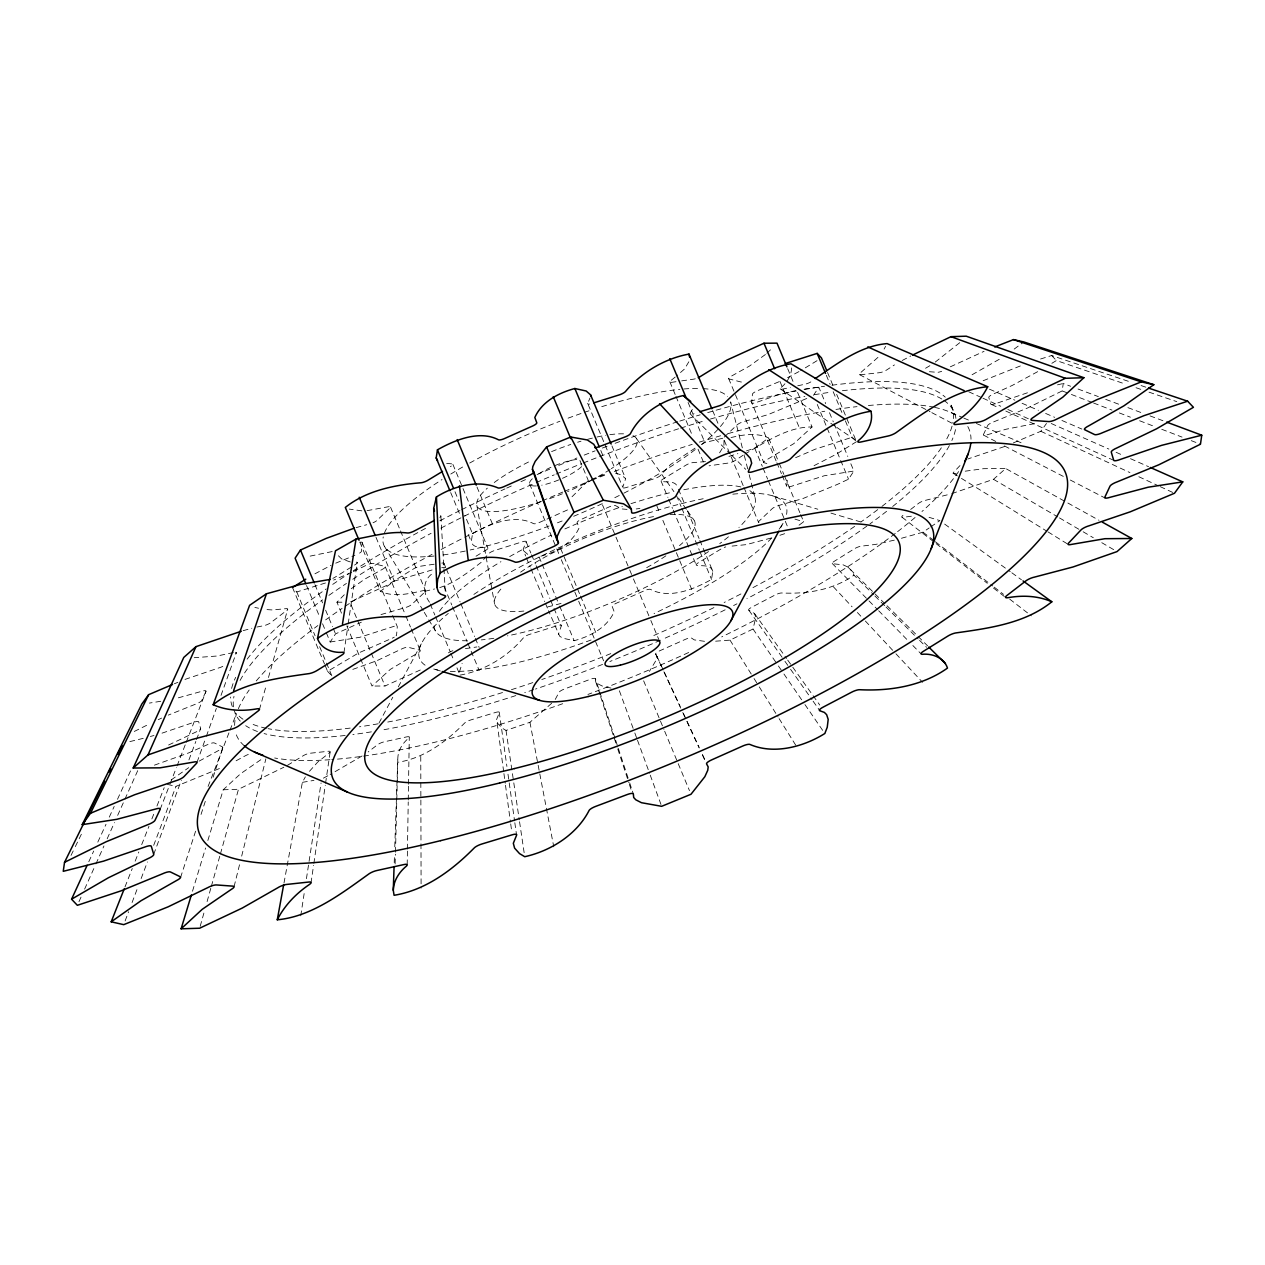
<?xml version="1.0" encoding="UTF-8"?>
<svg xmlns="http://www.w3.org/2000/svg" width="1265" height="1265" viewBox="0 0 1265 1265"><rect width="100%" height="100%" fill="white"/><g stroke="black" fill="none" stroke-linecap="round" stroke-linejoin="round"><path stroke-width="0.75" stroke-dasharray="5 3.75" d="M476.004 556.205L485.428 550.496A5.661 1.407 -22.7 0 0 487.167 547.729C481.823 546.765 473.189 548.773 471.276 541.768L472.525 533.656L464.887 515.44M699.83 540.297L712.796 571.29L711.547 579.402C694.39 589.095 669.628 599.452 650.463 589.379A5.661 1.407 -22.7 0 0 643.901 590.929L616.909 602.962A5.661 1.407 -22.7 0 0 612.213 606.457L614.173 611.722C607.153 627.63 590.186 636.437 574.136 640.707L562.83 638.193L559.683 636.216L548.504 610.679M407.188 864.833L407.425 851.076M407.457 849.115L408.231 801.947M408.263 799.986L408.484 786.229M408.516 784.268L409.291 737.1M394.221 862.619L394.49 854.729M394.759 846.838L397.827 758.02C398.111 750.066 402.697 743.061 408.706 738.112A5.661 1.407 -22.7 0 0 406.476 736.926L384.37 741.78A5.661 1.407 -22.7 0 0 377.112 745.053L368.178 751.932M395.107 863.963L395.439 854.175M395.502 852.215L397.827 758.02M360.193 542.211A5.661 1.407 -22.7 0 1 362.249 542.812L361.505 551.05A5.661 1.407 -22.7 0 1 356.635 554.576M362.249 542.812L397.305 626.649L396.578 634.888A5.661 1.407 -22.7 0 1 396.072 635.868M776.077 460.887L751.695 402.57L752.422 394.316A5.661 1.407 -22.7 0 1 757.292 390.806L781.375 380.749M850.839 463.749L853.891 471.039L824.258 475.767L791.321 486.329A5.661 1.407 -22.7 0 1 786.751 486.408L787.494 478.154A5.661 1.407 -22.7 0 1 788 477.19M704.51 641.308L694.248 639.884L691.544 638.082A5.661 1.407 -22.7 0 0 685.171 639.442L660.109 650.621A5.661 1.407 -22.7 0 0 655.697 654.068L657.025 656.503L656.677 659.286L649.404 671.399M1034.422 423.68L1005.975 429.246L987.554 434.686A5.661 1.407 -22.7 0 1 983.506 434.448L987.696 425.53A5.661 1.407 -22.7 0 1 993.547 421.941L1027.86 407.868L1062.189 390.917L1063.248 383.501L1070.633 386.268M343.954 652.661L347.907 625.795M348.191 623.882L357.236 562.482M311 882.986L313.578 865.386M313.862 863.442L325.279 785.265M325.564 783.32L330.133 752.043M300.738 915.813L304.327 892.378M306.43 878.701L321.073 782.972M503.676 771.666L496.639 719.39L499.296 712.812A5.661 1.407 -22.7 0 0 495.437 712.48L470.896 719.911A5.661 1.407 -22.7 0 0 464.223 723.453C446.276 741.606 424.218 758.051 398.491 762.178M459.416 671.984L462.12 663.398M791.637 367.925C791.352 375.895 786.767 382.884 780.758 387.849A5.661 1.407 -22.7 0 0 782.988 389.035L790.356 387.422M283.993 883.017L302.367 782.339L305.371 776.852M234.088 886.607L239.781 863.726M241.678 856.105L265.871 758.842M200.186 926.328L204.44 911.1M207.096 901.581L210.812 888.251M211.35 886.354L219.857 855.899M220.395 854.002L238.484 789.281L283.85 767.254M259.404 709.681L266.33 685.077M268.465 677.518L287.661 609.414M192.501 891.24L205.578 848.024M207.855 840.498L223.225 789.771L240.587 773.721L262.914 758.273M180.547 877.562L196.217 829.271M201.04 814.423L205.863 799.575M213.105 777.295L222.751 747.583M197.024 762.273L205.689 738.128M206.353 736.277L216.347 708.416M221.011 695.418L236.318 652.693M153.713 854.334L181.338 780.299M188.928 759.933L195.838 741.432M196.518 739.582L200.661 728.466L198.7 721.872A5.661 1.407 -22.7 0 0 193.276 722.505L159.311 734.08M125.109 920.967L128.587 911.749M132.082 902.53L137.648 887.777M141.142 878.558L147.404 861.955M153.682 845.352L175.977 786.34L220.79 767.981M715.626 641.181L730.016 640.137L753.023 629.021L755.79 617.399L754.509 613.509L748.943 610.315A5.661 1.407 -22.7 0 1 751.774 607.232L774.907 595.103A5.661 1.407 -22.7 0 1 782.007 592.985C806.864 594.218 833.414 589.885 853.97 575.164L873.514 594.582M160.133 809.426L169.304 785.834M170 784.015L176.357 767.697M177.053 765.878L185.512 744.105M186.224 742.302L205.958 691.496A5.661 1.407 -22.7 0 0 201.91 691.275L177.827 697.964M208.077 786.435L229.25 732.087M229.961 730.269L236.302 713.966M124.998 886.907L132.256 868.533M135.165 861.18L138.802 851.993M141.696 844.64L148.97 826.266M151.863 818.929L154.045 813.411M156.955 806.058L164.213 787.684M483.594 559.541L488.448 553.864A5.661 1.407 -22.7 0 1 495.168 550.338L521.844 541.958A5.661 1.407 -22.7 0 1 526.24 541.989L523.157 549.184L525.623 555.999M603.705 441.659L587.687 403.393L589.996 398.001M550.639 600.306L561.312 625.827L558.418 634.382M78.968 901.708L81.387 896.316M84.613 889.121L95.096 865.75M95.903 863.948L103.951 845.969M107.177 838.774L114.435 822.582M117.661 815.387L124.112 800.998M124.919 799.195L137.822 770.417M88.787 861.75L93.705 851.045M97.8 842.126L106.007 824.29M109.28 817.143L114.198 806.438M117.487 799.306L131.418 768.978M205.958 691.496L201.767 700.415A5.661 1.407 -22.7 0 1 195.917 704.02L168.261 715.12M71.014 855.425L74.461 848.372M75.331 846.601L82.225 832.481M688.84 361.79L684.507 369.016L676.649 375.879M378.994 723.058L392.783 697.236M398.301 686.895L422.21 642.146M780.679 527.663L783.43 522.508A198.478 49.367 -22.7 0 1 777.232 531.632M884.093 349.093L885.595 346.357M692.366 409.386L690.168 413.133A5.661 1.407 -22.7 0 0 694.026 413.481M326.37 632.895L330.181 642.019L335.541 633.876L361.331 622.206M813.458 395.344L818.819 387.201L825.681 403.598M759 522.572A5.661 1.407 -22.7 0 1 759.253 520.959L771.856 508.989A5.661 1.407 -22.7 0 1 778.687 505.494L803.069 498.489L837.288 484.448L848.53 479.182L853.891 471.039M555.24 699.45L558.924 692.524A5.661 1.407 -22.7 0 1 564.633 688.935L590.17 679.337A5.661 1.407 -22.7 0 1 595.436 678.815L615.011 738.27M1013.344 442.908L1040.81 431.286L1046.487 423.475M309.466 771.318L317.657 762.147L328.916 753.213A5.661 1.407 -22.7 0 0 328.457 751.252L310.067 753.244A5.661 1.407 -22.7 0 0 302.651 756.075L287.281 765.436M719.579 452.854L723.912 445.628L724.07 437.927L704.858 442.529L701.585 444.41M572.033 496.75L588.32 480.574L606.33 473.727M341.503 613.161L336.933 602.219L344.286 594.756M360.557 658.733L372.005 686.057L390.284 669.406L417.719 653.025A5.661 1.407 -22.7 0 0 419.664 650.194L408.374 647.316A5.661 1.407 -22.7 0 0 401.717 648.945L376.923 660.678L351.876 669.723M551.682 703.261L529.924 722.299L506.032 730.427L501.746 727.865L497.698 723.374L496.639 719.39M797.582 392.356L812.067 426.985L793.788 443.651L766.353 460.017A5.661 1.407 -22.7 0 0 764.408 462.848L768.171 463.812M959.977 465.583L953.652 472.288A5.661 1.407 -22.7 0 0 956.087 473.379M431.397 574.294C422.557 581.331 423.127 593.57 429.499 602.235M877.942 357.394L860.548 372.732A5.661 1.407 -22.7 0 0 861.006 374.693L879.396 372.701A5.661 1.407 -22.7 0 0 886.812 369.886L894.45 364.921M724.197 437.121L736.783 425.151A5.661 1.407 -22.7 0 1 743.614 421.656L767.997 414.651L807.038 398.349M766.811 353.22L772.472 348.017M951.802 493.619L993.499 479.309L1005.691 468.524L1066.158 502.063M959.756 342.689L933.19 363.703M481.159 562.372C467.528 572.776 453.234 584.24 436.457 588.525M540.867 556.189C556.394 552.173 572.333 543.08 579.101 527.885L577.14 522.619A5.661 1.407 -22.7 0 1 581.837 519.124L608.829 507.075A5.661 1.407 -22.7 0 1 615.391 505.541L621.621 508.925L627.029 509.384M675.178 377.081L670.75 380.67A5.661 1.407 -22.7 0 0 672.11 382.267L679.764 381.16M351.211 588.747L364.494 579.275L382.647 569.187A5.661 1.407 -22.7 0 0 384.592 566.356L373.317 563.478A5.661 1.407 -22.7 0 0 366.644 565.107L353.378 571.543M765.404 354.516L749.433 366.091L731.281 376.179A5.661 1.407 -22.7 0 0 729.336 379.01L740.626 381.904A5.661 1.407 -22.7 0 0 744.563 381.366M910.658 509.447L918.374 503.502A5.661 1.407 -22.7 0 1 925.68 500.276L949.968 494.172M171.154 779.92L188.738 767.665M1014.182 349.093L1022.42 342.957M359.798 542.068L380.386 591.277L394.316 581.094L435.982 568.823M746.476 450.893L754.683 448.126L768.614 437.943L778.528 461.63M799.037 525.165L803.686 521.781L800.634 514.491M901.439 538.273L923.023 532.186L929.143 527.979M930.676 526.92L939.863 520.611L929.063 517.322M743.219 455.147L735.677 460.191A5.661 1.407 -22.7 0 1 728.245 463.053L709.096 465.82M744.737 454.151C765.404 442.291 787.763 426.653 812.067 426.985M325.295 665.88L327.588 671.336L358.406 653.056L391.707 638.414A5.661 1.407 -22.7 0 0 394.285 637.149M817.048 360.683L800.666 370.661M856.484 441.706L835.738 454.499L813.269 466.058M362.075 755.964L330.165 774.528M695.038 448.158L670.371 464.634L660.551 475.355A5.661 1.407 -22.7 0 1 653.815 478.882L627.155 487.262A5.661 1.407 -22.7 0 1 623.06 487.895M199.158 761.119L219.43 750.05A5.661 1.407 -22.7 0 0 222.466 746.903L214.465 742.998A5.661 1.407 -22.7 0 0 207.982 744.452L188.912 752.817L154.346 765.183M999.239 359.307L970.034 375.911M1051.848 363.308L1056.402 360.541L1124.917 383.928M929.87 365.696L924.889 368.668A5.661 1.407 -22.7 0 0 923.118 369.965M460.001 675.13C484.384 670.735 507.565 656.741 523.52 637.702A5.661 1.407 -22.7 0 1 530.241 634.176L556.916 625.795A5.661 1.407 -22.7 0 1 561.312 625.827M1037.648 371.673L1012.237 385.445L993.373 394.016A5.661 1.407 -22.7 0 0 988.803 397.479L990.764 404.088A5.661 1.407 -22.7 0 0 996.188 403.456L1030.153 391.865M314.938 573.804L330.971 565.376M798.99 371.578L787.542 377.697M950.347 366.803L984.059 351.338M236.096 760.787L245.157 755.869A5.661 1.407 -22.7 0 1 250.407 753.845M323.381 778.165L328.457 775.429M902.182 360.509L910.768 355.987M168.577 745.022L196.091 731.945A5.661 1.407 -22.7 0 0 200.661 728.466M472.525 533.656C489.682 523.963 514.444 513.606 533.609 523.663A5.661 1.407 -22.7 0 0 540.171 522.129L567.163 510.08A5.661 1.407 -22.7 0 0 569.709 508.815M134.28 731.455L149.744 723.786M420.296 669.991L385.019 685.994L372.005 686.057M351.717 572.333L333.644 580.066M795.622 457.677L815.356 449.154L852.231 437.231L855.425 440.599M158.22 719.706L161.604 718.077M983.142 380.733L1022.832 364.968M335.731 563.162L354.896 555.288M174.349 683.764L177.891 682.309M184.99 679.416L218.924 667.888A5.661 1.407 -22.7 0 0 224.111 665.627M1004.473 446.545L970.54 458.057A5.661 1.407 -22.7 0 0 967.82 459.037M325.469 582.975L296.769 591.973L294.634 589.743M779.92 535.285L786.482 533.071M381.002 614.569L405.385 607.564A5.661 1.407 -22.7 0 0 412.216 604.069L424.803 592.099A5.661 1.407 -22.7 0 0 423.237 590.613C409.401 593.649 393.968 597.649 380.386 591.277M1040.573 359.007L1051.642 355.528L1131.764 382.441M728.972 456.365L737.875 453.629M771.16 538.02L746.303 544.63L729.826 546.306M243.149 630.682L251.83 628.262M356.097 527.647L366.755 524.706M143.214 738.365L128.129 742.002M150.361 736.467L153.951 735.518M894.323 540.139L875.87 544.377L861.607 546.148A5.661 1.407 -22.7 0 0 854.191 548.899L834.315 561.265A5.661 1.407 -22.7 0 0 833.208 563.811L843.059 564.807L847.945 567.084L885.658 604.433M332.189 551.556L307.269 556.711M424.929 591.293L434.528 588.984M233.377 652.582L216.916 656.029L194.241 657.705M1057.493 384.845L1063.248 383.501M797.725 385.793L805.093 384.18A5.661 1.407 -22.7 0 0 812.351 380.892M795.701 390.553L777.058 395.202L756.249 402.491A5.661 1.407 -22.7 0 1 751.695 402.57M731.028 437.564C743.203 434.622 756.786 432.424 768.614 437.943M256.89 627.045L263.784 625.669A5.661 1.407 -22.7 0 0 271.089 622.443L286.522 610.568A5.661 1.407 -22.7 0 0 285.843 608.686L272.291 609.951L264.085 609.414M965.227 471.181L983.585 468.683L1005.691 468.524M160.75 701.284L149.381 703.087M302.367 782.339L313.957 780.379M804.73 388.972L818.819 387.201M681.677 380.876L693.173 379.215A5.661 1.407 -22.7 0 0 695.513 378.709M434.164 564.222L420.755 566.167A5.661 1.407 -22.7 0 0 413.323 569.029L386.774 585.395L349.946 602.156L370.534 651.364M465.394 648.613L476.889 646.953M911.369 516.215L903.621 517.259A5.661 1.407 -22.7 0 1 902.941 515.393M636.216 508.957L639.916 508.467M367.056 510.665L388.165 506.775A5.661 1.407 -22.7 0 1 389.746 508.261L377.144 520.231A5.661 1.407 -22.7 0 1 373.017 522.777M330.181 642.019L359.813 637.291L392.751 626.728A5.661 1.407 -22.7 0 1 397.305 626.649M705.491 461.63L692.967 462.595A5.661 1.407 -22.7 0 0 685.551 465.394L663.572 478.723A5.661 1.407 -22.7 0 0 661.832 481.491C667.177 482.455 675.81 480.447 677.724 487.452M441.722 567.732L445.296 567.447M223.225 789.771L238.484 789.281M336.933 602.219L342.515 602.203M361.837 510.854L349.267 509.083M929.38 371.72L937.144 372.29A5.661 1.407 -22.7 0 0 941.682 371.293M446.672 463.401L452.095 463.891A5.661 1.407 -22.7 0 1 450.356 466.659M254.866 607.437L258.55 608.228M794.942 519.109L803.686 521.781M350.358 561.992L341.518 558.861L337.17 554.513M167.391 784.395L175.977 786.34M611.058 688.113L602.124 685.978L597.444 683.59L595.704 681.677L595.436 678.815M772.789 495.896L817.823 509.226M830.947 513.116L860.959 522.002M440.362 670.972L432.851 668.758A198.478 49.367 -22.7 0 0 437.848 669.991M615.502 473.142L621.241 474.849L625.653 478.676L622.76 487.231L604.464 443.493M1141.077 385.572L1146.659 387.454M1136.033 387.722L1141.583 389.62M1148.999 392.15L1176.766 401.622M1078.017 389.019L1098.336 396.609M1105.721 399.361L1120.49 404.879M1127.89 407.63L1142.659 413.149M1150.043 415.9L1162.978 420.723M1062.189 390.917L1069.573 393.763M1071.408 394.459L1091.695 402.286M1093.529 402.997L1111.967 410.097M1119.351 412.943L1130.404 417.197M1139.623 420.755L1154.376 426.447M1161.744 429.278L1182.032 437.105M1191.251 440.647L1200.469 444.205M951.28 412.675L962.017 417.292M963.803 418.067L969.18 420.375M976.327 423.459L1021.061 442.75M989.499 389.209L1014.846 400.151M1022.088 403.282L1038.391 410.319M1045.633 413.434L1054.694 417.339M1061.936 420.47L1081.86 429.072M1051.231 423.506L1108.899 449.091M1116.094 452.285L1123.304 455.495M1130.515 458.689L1148.541 466.674M968.784 391.802L981.213 397.431M982.984 398.222L1000.741 406.255M1007.841 409.481L1030.912 419.917M991.554 404.531L998.686 407.789M1005.817 411.046L1112.852 459.938M1040.81 431.286L1129.93 472.588M1138.832 476.731L1158.44 485.823M1160.226 486.646L1174.489 493.255M983.648 435.176L995.792 441.469M1004.457 445.944L1063.422 476.462M1070.348 480.052L1105.041 497.999M859.504 374.63L930.091 411.742M931.815 412.643L952.482 423.506M1067.881 503.027L1098.985 520.279M993.499 479.309L1057.793 516.942M1059.485 517.923L1081.48 530.794M1083.172 531.79L1093.324 537.736M1101.783 542.685L1117.011 551.603M953.146 473.252L959.803 477.379M961.463 478.407L1046.329 530.873M1048.005 531.901L1067.976 544.25M527.758 554.355L523.346 550.544M780.173 388.845L835.169 426.273M836.782 427.38L856.199 440.599M944.655 524.09L1010.245 571.638M1011.842 572.792L1021.44 579.765M923.023 532.186L933.855 540.55M935.404 541.752L992.677 585.964M994.227 587.166L1003.509 594.344M1009.691 599.12L1031.37 615.849M902.056 517.227L934.598 542.448M936.147 543.65L987.301 583.276M993.499 588.083L1005.896 597.681M887.065 605.777L927.577 645.83M874.906 595.973L884.678 605.682M886.069 607.058L918.169 638.952M919.576 640.343L926.549 647.285M690.231 413.908L730.49 454.119M731.866 455.495L745.749 469.362M847.945 567.084L852.294 571.448L853.97 575.164M832.228 563.463L877.325 609.366M878.685 610.758L907.385 639.964M912.856 645.514L921.047 653.863M1051.642 355.528L1056.402 360.541M327.588 671.336L330.766 674.704M833.461 586.865L852.072 606.805M857.385 612.497L864.042 619.613M865.371 621.036L894.624 652.376M895.952 653.799L922.549 682.278M754.509 613.509L786.561 658.464M787.7 660.077L819.752 705.032M636.595 438.702L673.913 491.626M678.435 498.046L686.342 509.273M687.48 510.87L694.264 520.5M748.943 610.315L783.841 659.745M784.964 661.342L789.471 667.73M790.593 669.327L811.988 699.624M813.11 701.221L819.862 710.788M753.023 629.021L777.327 664.378M778.434 665.991L782.845 672.427M783.952 674.024L803.844 702.961M804.951 704.573L824.827 733.51M730.016 640.137L753.007 676.886M754.051 678.546L758.225 685.235M759.269 686.895L778.07 716.955M779.114 718.631L796.871 747.014M384.434 546.322L423.222 610.631M424.249 612.323L435.476 630.935M712.796 571.29C710.883 564.285 702.249 566.293 696.904 565.328A5.661 1.407 -22.7 0 1 698.644 562.561L720.623 549.231A5.661 1.407 -22.7 0 1 725.746 546.907M657.025 656.503L663.619 670.75M664.441 672.521L680.127 706.36M683.416 713.476L699.102 747.315M702.407 754.43L704.874 759.775M655.697 654.068L663.097 670.023M663.904 671.794L681.962 710.772M682.784 712.543L686.073 719.643M686.895 721.414L699.197 747.995M702.486 755.078L704.937 760.392M953.051 410.066L950.347 403.614A389.731 96.931 -22.7 0 1 952.782 423.143M827.516 372.463L832.86 385.208M836.671 394.332L855.725 439.888M826.314 375.262L830.125 384.386M833.176 391.676L842.332 413.544M845.368 420.834L852.231 437.231M829.492 412.722L833.303 421.83M834.062 423.649L847.787 456.459M817.269 404.452L826.409 426.321M827.183 428.139L848.53 479.182M787.668 368.668L793.013 381.429M779.983 381.492L799.053 427.064M779.287 463.449L783.857 474.391M784.616 476.209L799.875 512.657M776.852 462.705L781.422 473.648M782.181 475.466L786.751 486.408M728.64 378.52L763.712 462.357M754.683 448.126L762.321 466.342M763.08 468.176L767.649 479.103M768.408 480.921L787.478 526.493M712.638 410.587L718.741 425.166M743.172 485.586L723.359 438.196A5.661 1.407 -22.7 0 0 723.928 438.734M743.947 487.405L758.431 522.034M688.081 402.428L704.858 442.529M669.849 381.777L675.178 394.522M675.953 396.356L691.955 434.622M698.059 449.202L703.387 461.962M678.483 489.27L684.586 503.849M687.622 511.139L699.071 538.479M676.475 495.548L681.06 506.49M681.819 508.309L699.355 550.228M700.114 552.062L711.547 579.402M661.057 481.032L667.92 497.43M668.679 499.264L672.49 508.372M673.265 510.19L696.13 564.87M656.772 505.779L659.808 513.068M662.86 520.358L691.828 589.616M611.928 445.881L625.653 478.676M600.78 450.482L603.057 455.938M602.472 504.861L628.911 568.064M629.67 569.867L632.69 577.093M633.449 578.896L650.068 618.632M650.827 620.435L659.128 640.296M579.939 460.523L588.32 480.574M643.632 680.823L663.935 729.446M664.678 731.249L677.455 761.862M678.214 763.649L689.488 790.672M560.68 548.646L579.734 594.202M580.509 596.036L595.752 632.484M529.576 483.847L556.015 547.049M556.774 548.852L560.553 557.881M561.312 559.699L577.915 599.42M578.674 601.223L603.611 660.82M539.08 556.869L541.357 562.34M542.116 564.158L558.893 604.259M559.652 606.077L574.136 640.707M526.24 541.989L530.81 552.932M531.569 554.75L535.38 563.858M536.154 565.676L549.88 598.487M526.382 557.833L530.209 566.941M530.968 568.76L544.693 601.571M545.452 603.389L547.745 608.86M476.984 486.993L492.227 523.441M452.87 464.35L487.942 548.188M454.989 491.737L458.8 500.861M450.688 492.559L459.843 514.428M468.224 534.478L471.276 541.768M444.078 563.605L445.612 567.258M446.371 569.076L460.096 601.887M460.855 603.705L474.581 636.516M475.34 638.335L479.15 647.443M444.142 586.691L451.763 604.923M452.522 606.741L467.022 641.371M467.781 643.189L479.214 670.529M390.569 507.186L399.724 529.055M400.483 530.873L425.641 591.024M430.258 604.053L434.828 614.98M435.603 616.814L450.087 651.443M450.846 653.262L453.898 660.551M456.95 667.841L459.227 673.312M376.005 537.356L394.316 581.094M385.287 566.846L405.116 614.237M405.875 616.055L410.445 626.997M411.204 628.816L420.359 650.684M371.293 653.183L385.019 685.994M346.831 625.922L359.798 656.899M314.953 584.667L322.591 602.899M325.627 610.189L332.489 626.586M333.264 628.405L335.541 633.876M306.541 585.521L319.507 616.498M322.559 623.787L325.611 631.077M296.769 591.973L315.064 635.726M319.634 646.652L325.738 661.231M326.496 663.066L331.825 675.81M292.515 587.498L324.536 664.046M233.709 709.444L236.413 715.895M619.391 690.785L634.144 731.123M634.824 732.957L636.833 738.46M637.513 740.294L649.577 773.31M650.242 775.145L661.658 806.311M615.612 740.12L629.069 780.995M629.685 782.861L633.354 794.009M595.704 681.677L599.99 694.754M600.606 696.62L617.146 747.046M617.747 748.927L628.784 782.545M629.385 784.411L631.235 790.008M742.334 447.857L730.617 401.906A187.647 46.663 -22.7 0 1 719.959 427.064M744.294 455.511L748.69 472.746M749.18 474.66L755.031 497.635M529.924 722.299L553.77 846.838M476.81 505.368L492.117 590.296M492.464 592.226L494.552 603.816M506.032 730.427L513.511 780.932M513.796 782.877L519.267 819.799M519.551 821.744L524.738 856.705M499.232 712.053L506.901 766.416M507.992 774.196L514.555 820.795M514.823 822.74L516.468 834.394M503.929 773.595L505.241 783.272M505.494 785.217L510.443 821.997M510.712 823.942L511.756 831.69M440.884 516.278L445.343 592.605M420.755 756.296L421.103 888.156M440.52 515.63A5.661 1.407 -22.7 0 1 439.841 517.401M356.256 562.134A5.661 1.407 -22.7 0 1 355.149 564.696L335.272 577.061A5.661 1.407 -22.7 0 1 332.853 578.358M235.432 652.297A5.661 1.407 -22.7 0 1 235.812 653.673M943.753 400.278A389.731 96.931 -22.7 0 1 956.008 419.142M955.486 429.594A389.731 96.931 -22.7 0 1 951.849 440.52M949.382 445.517A389.731 96.931 -22.7 0 1 892.663 506.49M886.575 511.329A389.731 96.931 -22.7 0 1 869.972 523.868M866.889 526.098A389.731 96.931 -22.7 0 1 746.919 598.677M736.942 603.832A389.731 96.931 -22.7 0 1 733.589 605.555M725.145 609.809A389.731 96.931 -22.7 0 1 662.228 639.426M660.441 640.216A389.731 96.931 -22.7 0 1 609.856 661.516M602.567 664.41A389.731 96.931 -22.7 0 1 535.506 689.061M533.703 689.662A389.731 96.931 -22.7 0 1 524.754 692.667M515.851 695.576A389.731 96.931 -22.7 0 1 380.797 730.269M371.388 731.85A389.731 96.931 -22.7 0 1 352.872 734.538M345.171 735.471A389.731 96.931 -22.7 0 1 264.085 733.574M257.459 731.518A389.731 96.931 -22.7 0 1 245.71 725.683M240.303 721.129A389.731 96.931 -22.7 0 1 235.037 713.033M233.456 706.819A389.731 96.931 -22.7 0 1 233.978 696.367M240.081 680.443A389.731 96.931 -22.7 0 1 322.575 599.863M328.9 595.372A389.731 96.931 -22.7 0 1 346.436 583.434M352.761 579.291A389.731 96.931 -22.7 0 1 431.096 533.324M440.9 528.138A389.731 96.931 -22.7 0 1 534.399 483.372M536.186 482.582A389.731 96.931 -22.7 0 1 554.212 474.865M556.031 474.106A389.731 96.931 -22.7 0 1 581.426 463.717M583.26 462.99A389.731 96.931 -22.7 0 1 597.807 457.282M599.626 456.586A389.731 96.931 -22.7 0 1 678.926 428.661M680.697 428.108A389.731 96.931 -22.7 0 1 704.779 420.707M710.392 419.063A389.731 96.931 -22.7 0 1 804.84 396.372M814.344 394.712A389.731 96.931 -22.7 0 1 830.868 392.182M842.395 390.711A389.731 96.931 -22.7 0 1 942.488 399.44M967.788 426.574A396.957 98.717 -22.7 0 1 970.998 439.224M958.601 471.576A396.957 98.717 -22.7 0 1 921.964 511.503M915.085 517.48A396.957 98.717 -22.7 0 1 896.727 532.328M895.272 533.451A396.957 98.717 -22.7 0 1 721.714 636.896M688.666 652.503A396.957 98.717 -22.7 0 1 587.909 694.453M562.704 703.704A396.957 98.717 -22.7 0 1 331.762 759.585M329.959 759.712A396.957 98.717 -22.7 0 1 274.663 757.988M244.398 745.812A396.957 98.717 -22.7 0 1 235.464 732.071M234.642 725.43A396.957 98.717 -22.7 0 1 236.602 713.539M238.373 708.716A396.957 98.717 -22.7 0 1 249.189 689.994M256.257 680.934A396.957 98.717 -22.7 0 1 317.847 625.574M325.643 619.882A396.957 98.717 -22.7 0 1 342.072 608.418M345.187 606.315A396.957 98.717 -22.7 0 1 432.867 553.896M441.137 549.484A396.957 98.717 -22.7 0 1 461.393 538.969M464.824 537.23A396.957 98.717 -22.7 0 1 540.582 501.588M542.29 500.845A396.957 98.717 -22.7 0 1 562.735 492.085M564.459 491.373A396.957 98.717 -22.7 0 1 590.202 480.858M591.925 480.162A396.957 98.717 -22.7 0 1 607.421 474.122M614.3 471.481A396.957 98.717 -22.7 0 1 692.176 444.379M699.355 442.133A396.957 98.717 -22.7 0 1 720.623 435.745M728.213 433.579A396.957 98.717 -22.7 0 1 824.764 411.236M835.959 409.433A396.957 98.717 -22.7 0 1 857.022 406.634M868.391 405.496A396.957 98.717 -22.7 0 1 932.779 406.998M934.55 407.362A396.957 98.717 -22.7 0 1 958.317 416.612M732.799 494.172A198.478 49.367 -22.7 0 1 786.545 514.396M771.84 537.799A198.478 49.367 -22.7 0 1 654.068 613.541M591.071 639.995A198.478 49.367 -22.7 0 1 449.913 671.32M425.087 665.184A198.478 49.367 -22.7 0 1 448.284 613.414M473.869 594.408A198.478 49.367 -22.7 0 1 703.182 498.742M448.395 652.866A5.661 1.407 -22.7 0 1 453.487 650.51M717.872 429.404A187.647 46.663 -22.7 0 1 701.838 444.331M695.212 449.581A187.647 46.663 -22.7 0 1 623.819 493.192M619.281 495.469A187.647 46.663 -22.7 0 1 613.161 498.489M602.267 503.676A187.647 46.663 -22.7 0 1 573.488 516.357M562.119 520.974A187.647 46.663 -22.7 0 1 557.232 522.904M549.105 526.003A187.647 46.663 -22.7 0 1 470.169 549.99M465.283 551.05A187.647 46.663 -22.7 0 1 442.402 555.05M434.085 556.031A187.647 46.663 -22.7 0 1 383.263 536.913M384.37 533.213A187.647 46.663 -22.7 0 1 442.007 479.546M450.799 474.043A187.647 46.663 -22.7 0 1 464.824 465.773M469.71 463.037A187.647 46.663 -22.7 0 1 559.952 421.229M568.08 418.162A187.647 46.663 -22.7 0 1 582.643 412.959M584.24 412.406A187.647 46.663 -22.7 0 1 590.66 410.255M601.745 406.682A187.647 46.663 -22.7 0 1 679.843 389.351M683.812 388.988A187.647 46.663 -22.7 0 1 699.924 388.482M703.103 388.624A187.647 46.663 -22.7 0 1 727.612 396.546M632.99 435.682A86.605 21.537 -22.7 0 1 611.327 468.683M610.03 469.521A86.605 21.537 -22.7 0 1 594.17 478.834M592.605 479.656A86.605 21.537 -22.7 0 1 567.574 491.595M562.34 493.777A86.605 21.537 -22.7 0 1 546.606 499.738M541.42 501.509A86.605 21.537 -22.7 0 1 487.341 488.148M494.236 482.534A86.605 21.537 -22.7 0 1 531.031 460.776M551.587 451.605A86.605 21.537 -22.7 0 1 570.784 444.442M577.631 442.228A86.605 21.537 -22.7 0 1 580.999 441.2M587.593 439.334A86.605 21.537 -22.7 0 1 592.384 438.101M597.017 437.01A86.605 21.537 -22.7 0 1 605.761 435.302M609.841 434.686A86.605 21.537 -22.7 0 1 623.692 433.848M581.6 466.627A29.585 7.353 -22.7 0 1 562.356 478.376M558.798 479.894A29.585 7.353 -22.7 0 1 541.752 485.207M536.36 485.934A29.585 7.353 -22.7 0 1 532.328 478.755M538.843 473.774A29.585 7.353 -22.7 0 1 551.572 467.006M555.129 465.488A29.585 7.353 -22.7 0 1 577.567 459.448M952.055 426.147A389.731 96.931 -22.7 0 1 946.679 439.066M941.35 447.794A389.731 96.931 -22.7 0 1 879.159 508.546M877.72 509.637A389.731 96.931 -22.7 0 1 861.054 521.892M854.634 526.398A389.731 96.931 -22.7 0 1 752.422 587.909M740.911 593.949A389.731 96.931 -22.7 0 1 724.133 602.504M713.919 607.595A389.731 96.931 -22.7 0 1 650.574 636.912M610.789 653.61A389.731 96.931 -22.7 0 1 541.799 679.511M532.802 682.61A389.731 96.931 -22.7 0 1 511.376 689.71M502.537 692.524A389.731 96.931 -22.7 0 1 387.754 722.046M378.093 723.817A389.731 96.931 -22.7 0 1 359.497 726.806M350.184 728.087A389.731 96.931 -22.7 0 1 268.069 728.656M266.346 728.308A389.731 96.931 -22.7 0 1 249.917 723.09M243.007 719.232A389.731 96.931 -22.7 0 1 237.599 714.678M232.349 706.582A389.731 96.931 -22.7 0 1 230.546 697.031M231.621 688.413A389.731 96.931 -22.7 0 1 235.669 677.344M247.118 659.176A389.731 96.931 -22.7 0 1 326.212 588.921M332.711 584.398A389.731 96.931 -22.7 0 1 348.46 573.883M353.267 570.768A389.731 96.931 -22.7 0 1 428.392 526.872M439.856 520.816A389.731 96.931 -22.7 0 1 459.922 510.554M461.63 509.7A389.731 96.931 -22.7 0 1 504.972 488.907M506.743 488.084A389.731 96.931 -22.7 0 1 512.056 485.665M520.959 481.665A389.731 96.931 -22.7 0 1 526.319 479.277M537.087 474.581A389.731 96.931 -22.7 0 1 551.524 468.414M558.766 465.394A389.731 96.931 -22.7 0 1 576.919 457.993M584.193 455.1A389.731 96.931 -22.7 0 1 595.103 450.846M602.393 448.047A389.731 96.931 -22.7 0 1 607.848 445.992M615.122 443.288A389.731 96.931 -22.7 0 1 677.993 421.656M679.764 421.087A389.731 96.931 -22.7 0 1 700.193 414.825M707.704 412.611A389.731 96.931 -22.7 0 1 796.318 391.012M804.05 389.573A389.731 96.931 -22.7 0 1 824.574 386.236M831.927 385.224A389.731 96.931 -22.7 0 1 945.255 397.178M670.118 514.539A108.252 26.929 -22.7 0 1 679.511 545.626M665.849 555.857A108.252 26.929 -22.7 0 1 646.494 567.764M561.059 603.405A108.252 26.929 -22.7 0 1 544.662 607.58M523.837 611.058A108.252 26.929 -22.7 0 1 501.905 587.956M520.595 572.175A108.252 26.929 -22.7 0 1 655.729 516.231M441.817 563.115A5.661 1.407 -22.7 0 1 443.177 564.696M589.585 404.073A5.661 1.407 -22.7 0 1 587.687 403.393M749.86 490.662A173.21 43.073 -22.7 0 1 738.934 527.473M728.45 536.803A173.21 43.073 -22.7 0 1 719.753 543.618M708.511 551.587A173.21 43.073 -22.7 0 1 507.439 635.852M493.824 638.287A173.21 43.073 -22.7 0 1 481.301 639.9M467.418 640.738A173.21 43.073 -22.7 0 1 434.401 622.254M439.477 611.295A173.21 43.073 -22.7 0 1 500.94 561.676M509.684 556.6A173.21 43.073 -22.7 0 1 551.224 535.158M564.87 528.944A173.21 43.073 -22.7 0 1 622.38 506.49M630.966 503.66A173.21 43.073 -22.7 0 1 673.012 492.022M683.78 489.745A173.21 43.073 -22.7 0 1 741.685 487.151"/><path stroke-width="1.5" d="M449.929 490.741L436.204 457.93L437.453 449.818C454.609 440.125 479.372 429.768 498.536 439.825A5.661 1.407 -22.7 0 0 505.099 438.291L532.091 426.242A5.661 1.407 -22.7 0 0 536.787 422.763L534.826 417.482C541.847 401.59 558.798 392.783 574.863 388.513L586.169 391.012L590.581 394.838L611.169 444.047M1023.037 580.92L1051.832 601.792C1025.298 623.25 989.689 628.152 956.751 632.8A6.878 1.708 -22.7 0 0 947.738 636.153L923.608 651.175A6.878 1.708 -22.7 0 0 922.248 654.29C932.368 653.309 944.164 657.705 947.485 668.078C922.485 685.946 890.228 691.212 860.042 689.725A6.878 1.708 -22.7 0 0 851.424 692.303L823.309 707.04A6.878 1.708 -22.7 0 0 819.862 710.788L824.369 712.401L826.63 714.662L828.196 719.39L827.247 727.264L824.827 733.51C803.591 746.84 774.038 754.794 750.113 744.516A6.878 1.708 -22.7 0 0 742.381 746.176L711.926 759.759A6.878 1.708 -22.7 0 0 706.582 763.933L708.179 766.89L707.752 770.274L704.858 776.694L690.99 794.262L661.658 806.311L641.466 802.706L635.805 799.812L633.686 797.488L633.354 794.009A6.878 1.708 -22.7 0 0 626.966 794.641L595.926 806.295A6.878 1.708 -22.7 0 0 589 810.659C576.634 834.679 550.67 850.981 524.738 856.705L519.52 853.59L514.602 848.135L513.321 843.296L516.547 835.311A6.878 1.708 -22.7 0 0 511.866 834.9L482.044 843.945A6.878 1.708 -22.7 0 0 473.932 848.246C452.127 870.304 425.309 890.275 394.079 895.288L393.273 890.244L394.079 866.572M393.273 890.244C393.605 880.567 399.171 872.075 406.476 866.051A6.878 1.708 -22.7 0 0 403.772 864.596L376.923 870.51A6.878 1.708 -22.7 0 0 368.099 874.495C341.044 893.896 311.158 916.698 277.272 919.797C284.593 905.376 296.184 893.406 309.53 884.409A6.878 1.708 -22.7 0 0 308.976 882.021L286.649 884.441A6.878 1.708 -22.7 0 0 277.62 887.872L242.248 908.064L199.649 928.225L181.116 928.81L202.21 909.329L231.368 889.342A6.878 1.708 -22.7 0 0 232.981 886.148L216.457 884.947A6.878 1.708 -22.7 0 0 207.76 887.635L168.087 906.847L123.717 924.652L111.193 921.821L141.032 900.727L176.515 880.551A6.878 1.708 -22.7 0 0 180.199 876.74L170.459 871.98A6.878 1.708 -22.7 0 0 162.6 873.767L120.902 890.908L77.355 905.313L71.567 899.209L108.411 877.752L148.163 858.556A6.878 1.708 -22.7 0 0 153.713 854.334L151.326 846.317A6.878 1.708 -22.7 0 0 144.732 847.076L103.461 861.165L63.25 871.316L64.531 862.319L106.244 841.715L147.942 824.622A6.878 1.708 -22.7 0 0 155.042 820.258L160.133 809.426A6.878 1.708 -22.7 0 0 155.231 809.141L116.76 819.325L82.225 824.654L90.511 813.269L134.659 794.736L175.898 780.742A6.878 1.708 -22.7 0 0 184.137 776.473L196.407 763.459A6.878 1.708 -22.7 0 0 193.45 762.131L160.038 767.839L133.189 768.029L147.989 754.936L192.011 739.535L230.388 729.446A6.878 1.708 -22.7 0 0 239.275 725.525L258.028 711.072A6.878 1.708 -22.7 0 0 257.19 708.795C242.548 711.436 226.909 710.819 213.168 704.731C239.702 683.29 275.311 678.372 308.249 673.723A6.878 1.708 -22.7 0 0 317.262 670.371L341.392 655.349A6.878 1.708 -22.7 0 0 342.752 652.25C332.632 653.214 320.836 648.818 317.515 638.446C342.515 620.577 374.772 615.312 404.958 616.814A6.878 1.708 -22.7 0 0 413.576 614.237L441.691 599.499A6.878 1.708 -22.7 0 0 445.138 595.752L440.631 594.139L438.37 591.862L436.805 587.134L433.674 508.546L436.441 496.939C453.914 485.95 478.233 479.419 497.92 487.879A5.661 1.407 -22.7 0 0 504.292 486.503L529.371 475.324A5.661 1.407 -22.7 0 0 533.767 471.892L532.439 469.457L532.786 466.674L535.174 461.393L546.591 446.924L570.736 437.01L587.34 439.967L593.759 444.284L631.314 509.036L631.646 512.531A6.878 1.708 -22.7 0 0 638.034 511.882L669.074 500.228A6.878 1.708 -22.7 0 0 676 495.864C688.366 471.845 714.33 455.542 740.262 449.818L745.48 452.933L750.398 458.389L751.679 463.227L748.453 471.213A6.878 1.708 -22.7 0 0 753.134 471.624L782.956 462.579A6.878 1.708 -22.7 0 0 791.068 458.278C812.873 436.235 839.691 416.248 870.921 411.236C873.735 422.463 866.984 433.547 858.524 440.489A6.878 1.708 -22.7 0 0 861.228 441.928L888.077 436.014A6.878 1.708 -22.7 0 0 896.901 432.045C923.956 412.627 953.842 389.826 987.728 386.726C980.407 401.147 968.816 413.117 955.47 422.115A6.878 1.708 -22.7 0 0 956.024 424.502L978.351 422.083A6.878 1.708 -22.7 0 0 987.38 418.652L1022.752 398.475L1065.351 378.298L1083.884 377.713L1062.79 397.194L1033.631 417.181A6.878 1.708 -22.7 0 0 1032.019 420.375L1048.543 421.577A6.878 1.708 -22.7 0 0 1057.24 418.889L1096.913 399.677L1141.283 381.872L1153.806 384.702L1123.968 405.796L1088.485 425.973A6.878 1.708 -22.7 0 0 1084.801 429.784L1094.541 434.543A6.878 1.708 -22.7 0 0 1102.4 432.757L1144.098 415.616L1187.645 401.211L1193.433 407.314L1156.59 428.788L1116.837 447.968A6.878 1.708 -22.7 0 0 1111.287 452.19L1113.674 460.207A6.878 1.708 -22.7 0 0 1120.268 459.448L1161.539 445.375L1201.75 435.207L1200.469 444.205L1158.756 464.808L1117.058 481.902A6.878 1.708 -22.7 0 0 1109.958 486.266L1104.867 497.113A6.878 1.708 -22.7 0 0 1109.769 497.382L1148.24 487.199L1182.775 481.87L1174.489 493.255L1130.341 511.787L1089.102 525.781A6.878 1.708 -22.7 0 0 1080.863 530.067L1068.593 543.08A6.878 1.708 -22.7 0 0 1071.55 544.393L1104.962 538.7L1131.811 538.495L1117.011 551.603L1072.989 566.989L1034.612 577.077A6.878 1.708 -22.7 0 0 1025.725 581.014L1006.972 595.451A6.878 1.708 -22.7 0 0 1007.81 597.728C1022.452 595.088 1038.091 595.72 1051.832 601.792M436.805 587.134L437.753 579.275L440.173 573.029L436.441 496.939M440.173 573.029C461.409 559.683 490.962 551.746 514.887 562.008A6.878 1.708 -22.7 0 0 522.619 560.363L553.074 546.765A6.878 1.708 -22.7 0 0 558.418 542.59L556.821 539.633L557.248 536.249L560.142 529.845L574.01 512.262L603.342 500.213L623.534 503.818L631.314 509.036M342.451 624.246L356.003 539.096C372.922 536.154 390.158 530.92 407.457 532.976A5.661 1.407 -22.7 0 0 414.556 530.857L434.385 520.453M277.272 919.797L283.629 884.947M317.515 638.446L335.494 550.781L356.003 539.096M181.116 928.81L191.363 894.988M233.63 690.674L266.441 593.775L300.469 584.414L327.856 579.813A5.661 1.407 -22.7 0 0 330.133 579.37M213.168 704.731L249.6 605.334L266.441 593.775M931.23 548.52L967.931 454.309M111.193 921.821L124.27 888.742M147.989 754.936L195.964 646.652L241.315 631.235M133.189 768.029L183.773 657.436L195.964 646.652M71.567 899.209L87.143 865.323M90.511 813.269L148.653 694.675L172.562 684.491M64.531 862.319L104.615 780.995M108.98 772.156L110.719 768.63M117.692 754.478L122.041 745.654M82.225 824.654L141.838 704.036L148.653 694.675M731.012 620.641L778.829 531.11M354.327 528.138L326.259 538.368L300.469 550.038L295.109 558.181L305.782 583.687M815.245 378.551C837.303 363.767 859.836 345.883 887.097 343.606L987.728 386.726M690.753 401.464L683.432 395.534C662.085 400.246 640.707 413.655 630.539 433.436A5.661 1.407 -22.7 0 1 624.831 437.026L599.294 446.608A5.661 1.407 -22.7 0 1 594.74 447.62M442.513 471.418L428.376 479.988A5.661 1.407 -22.7 0 1 420.96 482.771C394.538 484.922 366.312 490.63 345.313 507.439L359.039 540.25M292.515 587.498L305.766 579.196M870.921 411.236L790.973 363.782C765.246 367.909 743.188 384.354 725.24 402.507A5.661 1.407 -22.7 0 1 718.567 406.033L699.687 411.757M711.879 408.769L688.998 354.089C664.615 358.485 641.434 372.479 625.479 391.517A5.661 1.407 -22.7 0 1 618.759 395.044L593.854 402.855M912.492 355.086L950.98 336.664L966.239 336.19L1083.884 377.713M786.909 366.85L776.995 343.147L763.981 343.226L727.154 359.987L700.604 376.353A5.661 1.407 -22.7 0 1 698.233 377.65M994.701 346.942L1013.486 339.605L1023.796 341.945L1153.806 384.702M785.186 363.561L817.174 353.394L821.412 357.868L826.757 370.629M442.244 671.525L539.791 700.399M1013.486 339.605L1141.283 381.872M1148.525 388.07L1187.645 401.211M950.98 336.664L1065.351 378.298M1166.662 422.115L1201.75 435.207M254.376 751.979L347.401 792.064M1150.328 467.481L1182.775 481.87M867.79 346.879L964.262 390.711M1102.432 522.208L1131.811 538.495M768.709 369.649L843.897 418.367M683.432 395.534L740.262 449.818M928.747 647.048L945.429 663.556M659.539 403.661L711.23 459.685M570.736 437.01L603.342 500.213M436.204 457.93L437.579 460.697M546.591 446.924L574.01 512.262M817.174 353.394L825.555 373.444M763.981 343.226L774.654 368.732M669.786 358.691L685.788 396.957M574.863 388.513L599.246 446.83M553.248 396.736L570.784 438.655M457.171 439.603L476.225 485.175M437.453 449.818L453.455 488.1M359.244 497.256L375.246 535.538M300.469 550.038L314.194 582.849M533.767 471.892L558.418 542.59M532.439 469.457L556.821 539.633M433.674 508.546L434.528 511.139M688.998 354.089L689.583 357.22M590.581 394.838L590.771 396.198M459.448 485.807L468.129 559.51M970.824 442.766A396.957 98.717 -22.7 0 1 964.942 460.966M262.883 755.189A396.957 98.717 -22.7 0 1 244.398 745.812M440.663 840.64A469.125 116.665 -22.7 0 0 1066.648 476.288A469.125 116.665 -22.7 0 0 390.189 642.857A469.125 116.665 -22.7 0 0 440.663 840.64M588.225 696.509A108.252 26.929 -22.7 0 0 732.688 612.418A108.252 26.929 -22.7 0 0 576.587 650.858A108.252 26.929 -22.7 0 0 588.225 696.509M514.444 768.567A288.689 71.789 -22.7 0 0 899.668 544.361A288.689 71.789 -22.7 0 0 483.388 646.858A288.689 71.789 -22.7 0 0 514.444 768.567M499.691 782.988A324.773 80.77 -22.7 0 0 933.064 530.747A324.773 80.77 -22.7 0 0 464.745 646.067A324.773 80.77 -22.7 0 0 499.691 782.988M620.403 665.09A29.585 7.353 -22.7 0 0 659.887 642.098A29.585 7.353 -22.7 0 0 617.209 652.614A29.585 7.353 -22.7 0 0 620.403 665.09"/></g></svg>
